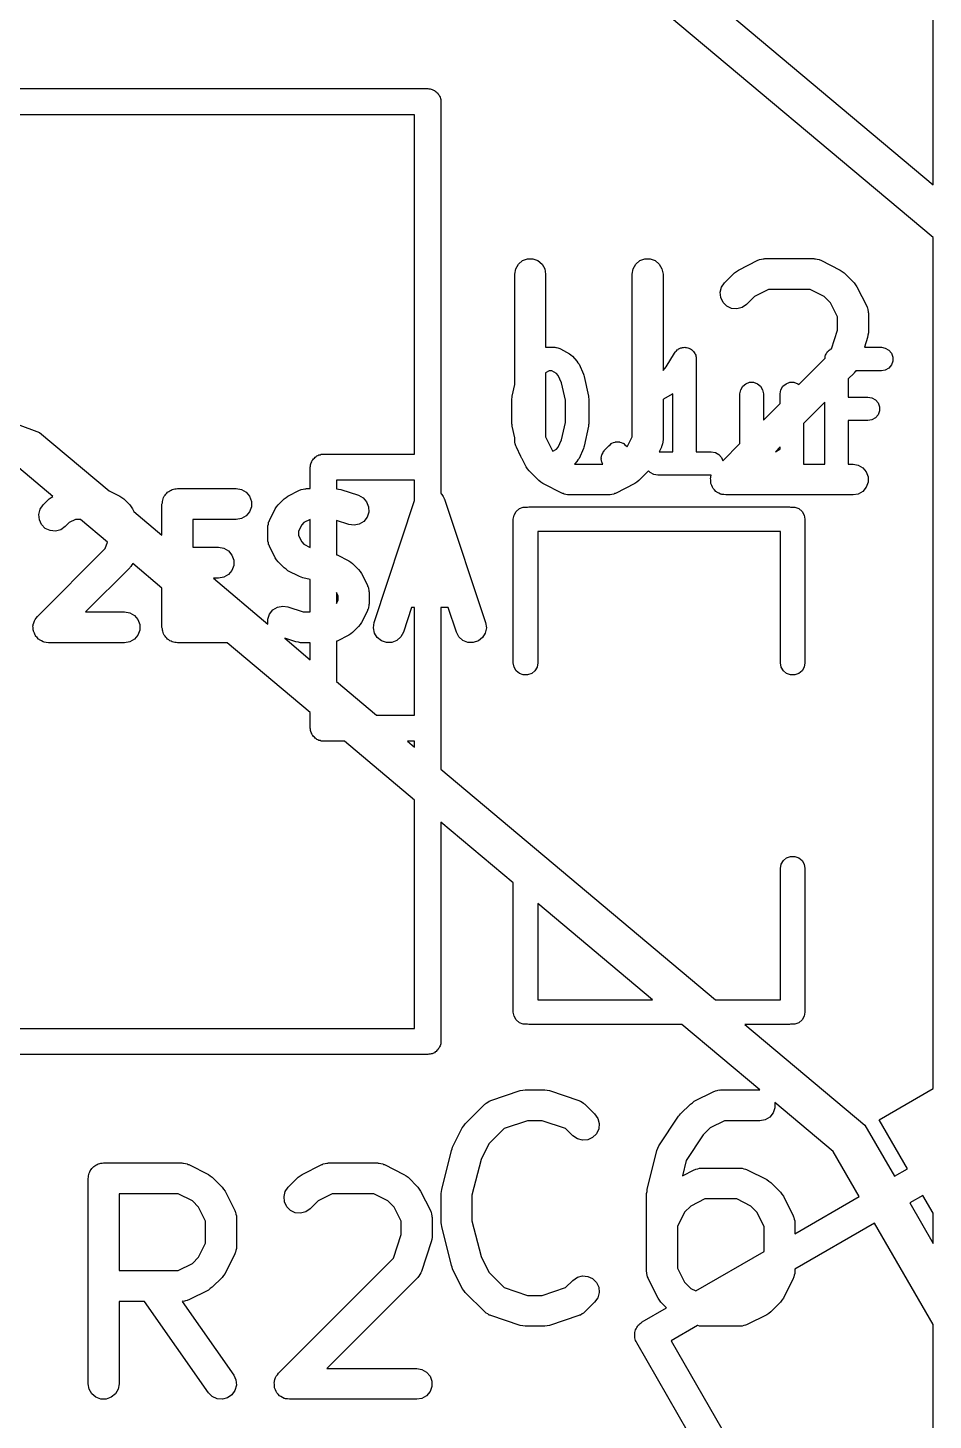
# Model space of a CAD drawing. Extents: x 173.7 to 229.3, y -126 to -74.1.
# Drawn here: x 207.49 to 211.9, y -91.73 to -84.95 of the extents above; entities that cross this region are included whole.
import ezdxf

# ---------------------------------------------------------------- set-up
doc = ezdxf.new("R2010")
doc.units = 0
doc.header["$MEASUREMENT"] = 0
doc.layers.add('BLACK', color=7, linetype='CONTINUOUS')

msp = doc.modelspace()

# ---------------------------------------------------------------- linework, layer by layer
at = {"layer": 'Black'}
for p, q in [((211.9, -85.7179), (211.9, -83.1)), ((209.438, -83.6523), (211.9, -85.7179)), ((211.9, -85.975), (209.338, -83.8255)), ((204.36, -85.2505), (209.44, -85.2505)), ((209.44, -85.2505), (209.445, -85.2515)), ((209.445, -85.2515), (209.451, -85.2515)), ((209.451, -85.2515), (209.456, -85.2534)), ((209.456, -85.2534), (209.462, -85.2543)), ((209.462, -85.2543), (209.467, -85.2571)), ((209.467, -85.2571), (209.472, -85.259)), ((209.472, -85.259), (209.476, -85.2626)), ((209.476, -85.2626), (209.481, -85.2654)), ((209.481, -85.2654), (209.484, -85.2696)), ((209.484, -85.2696), (209.489, -85.2732)), ((209.489, -85.2732), (209.491, -85.278)), ((209.491, -85.278), (209.495, -85.2822)), ((209.495, -85.2822), (209.497, -85.2875)), ((209.497, -85.2875), (209.5, -85.2923)), ((209.5, -85.2923), (209.501, -85.2978)), ((209.501, -85.2978), (209.503, -85.303)), ((209.503, -85.303), (209.503, -85.3085)), ((209.503, -85.3085), (209.504, -85.314)), ((209.504, -85.314), (209.504, -87.2196)), ((209.376, -85.3775), (204.423, -85.3775)), ((209.376, -87.0285), (209.376, -85.3775)), ((211.9, -90.1155), (211.9, -85.975)), ((209.881, -86.1042), (209.901, -86.0874)), ((209.901, -86.0874), (209.925, -86.0785)), ((209.925, -86.0785), (209.951, -86.0785)), ((209.951, -86.0785), (209.976, -86.0874)), ((209.976, -86.0874), (209.996, -86.1042)), ((210.452, -86.1042), (210.472, -86.0874)), ((210.472, -86.0874), (210.496, -86.0785)), ((210.496, -86.0785), (210.523, -86.0785)), ((210.523, -86.0785), (210.547, -86.0874)), ((210.547, -86.0874), (210.567, -86.1042)), ((210.952, -86.1329), (211.047, -86.0853)), ((211.047, -86.0853), (211.052, -86.0841)), ((211.052, -86.0841), (211.055, -86.0819)), ((211.055, -86.0819), (211.064, -86.0804)), ((211.064, -86.0804), (211.072, -86.0779)), ((211.072, -86.0779), (211.077, -86.0781)), ((211.077, -86.0781), (211.081, -86.0774)), ((211.081, -86.0774), (211.319, -86.0774)), ((211.319, -86.0774), (211.323, -86.0781)), ((211.323, -86.0781), (211.328, -86.0779)), ((211.328, -86.0779), (211.336, -86.0804)), ((211.336, -86.0804), (211.345, -86.0819)), ((211.345, -86.0819), (211.348, -86.0841)), ((211.348, -86.0841), (211.353, -86.0853)), ((211.353, -86.0853), (211.448, -86.1329)), ((209.863, -86.1524), (209.868, -86.1267)), ((209.863, -86.6902), (209.863, -86.1524)), ((209.868, -86.1267), (209.881, -86.1042)), ((209.996, -86.1042), (210.009, -86.1267)), ((210.009, -86.1267), (210.013, -86.1524)), ((210.013, -86.1524), (210.013, -86.5094)), ((210.435, -86.1524), (210.439, -86.1267)), ((210.435, -86.9442), (210.435, -86.1524)), ((210.439, -86.1267), (210.452, -86.1042)), ((210.567, -86.1042), (210.58, -86.1267)), ((210.58, -86.1267), (210.585, -86.1524)), ((210.585, -86.1524), (210.585, -86.6219)), ((210.885, -86.1946), (210.933, -86.147)), ((210.933, -86.147), (210.943, -86.1401)), ((210.943, -86.1401), (210.952, -86.1329)), ((211.448, -86.1329), (211.457, -86.1401)), ((211.457, -86.1401), (211.467, -86.147)), ((211.467, -86.147), (211.515, -86.1946)), ((210.863, -86.2411), (210.87, -86.2159)), ((210.87, -86.2159), (210.885, -86.1946)), ((211.099, -86.2274), (211.03, -86.2616)), ((211.301, -86.2274), (211.099, -86.2274)), ((211.37, -86.2616), (211.301, -86.2274)), ((211.515, -86.1946), (211.522, -86.2044)), ((211.522, -86.2044), (211.529, -86.2141)), ((211.529, -86.2141), (211.577, -86.3093)), ((210.866, -86.267), (210.863, -86.2411)), ((210.877, -86.2906), (210.866, -86.267)), ((210.895, -86.3091), (210.877, -86.2906)), ((210.991, -86.3007), (210.97, -86.3156)), ((211.03, -86.2616), (210.991, -86.3007)), ((211.4, -86.292), (211.37, -86.2616)), ((211.435, -86.3606), (211.4, -86.292)), ((210.919, -86.3201), (210.895, -86.3091)), ((210.945, -86.3223), (210.919, -86.3201)), ((210.97, -86.3156), (210.945, -86.3223)), ((211.435, -86.4259), (211.435, -86.3606)), ((211.577, -86.3093), (211.578, -86.3135)), ((211.578, -86.3135), (211.58, -86.3172)), ((211.58, -86.3172), (211.582, -86.3259)), ((211.582, -86.3259), (211.584, -86.3343)), ((211.584, -86.3343), (211.584, -86.3386)), ((211.584, -86.3386), (211.585, -86.3429)), ((211.585, -86.3429), (211.585, -86.4381)), ((211.405, -86.5156), (211.435, -86.4259)), ((211.581, -86.4618), (211.565, -86.5091)), ((211.582, -86.4499), (211.581, -86.4618)), ((211.585, -86.4381), (211.582, -86.4499)), ((210.013, -86.5094), (210.015, -86.5091)), ((210.015, -86.5091), (210.058, -86.5091)), ((210.058, -86.5091), (210.063, -86.5098)), ((210.063, -86.5098), (210.067, -86.5098)), ((210.067, -86.5098), (210.073, -86.5116)), ((210.073, -86.5116), (210.078, -86.5125)), ((210.078, -86.5125), (210.082, -86.5148)), ((210.082, -86.5148), (210.086, -86.5163)), ((210.086, -86.5163), (210.13, -86.5404)), ((210.13, -86.5404), (210.137, -86.5464)), ((210.137, -86.5464), (210.144, -86.5522)), ((210.144, -86.5522), (210.166, -86.5764)), ((210.6, -86.6047), (210.641, -86.5368)), ((210.641, -86.5368), (210.644, -86.5334)), ((210.644, -86.5334), (210.646, -86.5295)), ((210.646, -86.5295), (210.65, -86.526)), ((210.65, -86.526), (210.654, -86.5218)), ((210.654, -86.5218), (210.658, -86.5196)), ((210.658, -86.5196), (210.661, -86.5167)), ((210.661, -86.5167), (210.666, -86.5148)), ((210.666, -86.5148), (210.671, -86.5122)), ((210.671, -86.5122), (210.676, -86.5115)), ((210.676, -86.5115), (210.68, -86.5099)), ((210.68, -86.5099), (210.685, -86.5099)), ((210.685, -86.5099), (210.691, -86.5091)), ((210.691, -86.5091), (210.695, -86.5099)), ((210.695, -86.5099), (210.7, -86.5099)), ((210.7, -86.5099), (210.705, -86.5118)), ((210.705, -86.5118), (210.71, -86.5128)), ((210.71, -86.5128), (210.714, -86.5152)), ((210.714, -86.5152), (210.718, -86.5167)), ((210.718, -86.5167), (210.723, -86.5202)), ((210.723, -86.5202), (210.727, -86.5231)), ((210.727, -86.5231), (210.73, -86.5266)), ((210.73, -86.5266), (210.734, -86.5295)), ((210.734, -86.5295), (210.736, -86.5342)), ((210.736, -86.5342), (210.74, -86.5385)), ((210.74, -86.5385), (210.741, -86.5427)), ((210.741, -86.5427), (210.744, -86.5467)), ((210.744, -86.5467), (210.744, -86.5521)), ((210.744, -86.5521), (210.746, -86.5572)), ((210.746, -86.5572), (210.746, -86.5618)), ((210.746, -86.5618), (210.747, -86.5662)), ((210.747, -86.5662), (210.747, -87.0171)), ((211.246, -86.6905), (211.373, -86.5634)), ((211.373, -86.5634), (211.374, -86.5613)), ((211.374, -86.5563), (211.375, -86.5516)), ((211.374, -86.5613), (211.374, -86.5563)), ((211.375, -86.5516), (211.376, -86.5467)), ((211.376, -86.5467), (211.379, -86.5423)), ((211.379, -86.5423), (211.381, -86.5376)), ((211.381, -86.5376), (211.384, -86.5338)), ((211.384, -86.5338), (211.386, -86.5295)), ((211.386, -86.5295), (211.39, -86.5263)), ((211.39, -86.5263), (211.393, -86.5224)), ((211.393, -86.5224), (211.398, -86.5199)), ((211.398, -86.5199), (211.401, -86.5167)), ((211.401, -86.5167), (211.405, -86.5156)), ((211.565, -86.5091), (211.648, -86.5091)), ((211.648, -86.5091), (211.667, -86.5125)), ((211.667, -86.5125), (211.684, -86.5224)), ((211.684, -86.5224), (211.697, -86.5376)), ((211.697, -86.5376), (211.704, -86.5563)), ((211.704, -86.5563), (211.704, -86.5761)), ((206.695, -86.6116), (207.55, -86.9227)), ((210.03, -86.6234), (210.013, -86.6326)), ((210.013, -86.6326), (210.013, -86.9442)), ((210.044, -86.6234), (210.03, -86.6234)), ((210.066, -86.6357), (210.044, -86.6234)), ((210.075, -86.6462), (210.066, -86.6357)), ((210.166, -86.5764), (210.171, -86.5838)), ((210.171, -86.5838), (210.176, -86.5911)), ((210.176, -86.5911), (210.198, -86.6395)), ((210.585, -86.6219), (210.6, -86.6047)), ((211.515, -86.634), (211.487, -86.6617)), ((211.517, -86.6304), (211.515, -86.634)), ((211.521, -86.6276), (211.517, -86.6304)), ((211.523, -86.6234), (211.521, -86.6276)), ((211.648, -86.6234), (211.523, -86.6234)), ((211.667, -86.6199), (211.648, -86.6234)), ((211.684, -86.61), (211.667, -86.6199)), ((211.697, -86.5948), (211.684, -86.61)), ((211.704, -86.5761), (211.697, -86.5948)), ((209.85, -86.7472), (209.863, -86.6902)), ((210.091, -86.6812), (210.075, -86.6462)), ((210.11, -86.7661), (210.091, -86.6812)), ((210.198, -86.6395), (210.199, -86.6451)), ((210.199, -86.6451), (210.201, -86.6504)), ((210.201, -86.6504), (210.223, -86.7472)), ((210.963, -86.716), (210.973, -86.6988)), ((210.973, -86.6988), (210.988, -86.686)), ((210.988, -86.686), (211.006, -86.6793)), ((211.006, -86.6793), (211.026, -86.6793)), ((211.026, -86.6793), (211.045, -86.686)), ((211.045, -86.686), (211.06, -86.6988)), ((211.06, -86.6988), (211.07, -86.716)), ((211.159, -86.716), (211.169, -86.6988)), ((211.169, -86.6988), (211.184, -86.686)), ((211.184, -86.686), (211.202, -86.6793)), ((211.202, -86.6793), (211.222, -86.6793)), ((211.222, -86.6793), (211.241, -86.686)), ((211.241, -86.686), (211.246, -86.6905)), ((211.487, -86.6617), (211.487, -86.751)), ((209.849, -86.7597), (209.85, -86.7535)), ((209.849, -86.8807), (209.849, -86.7597)), ((209.85, -86.7535), (209.85, -86.7472)), ((210.11, -86.8743), (210.11, -86.7661)), ((210.223, -86.7472), (210.223, -86.7535)), ((210.223, -86.7535), (210.224, -86.7597)), ((210.224, -86.7597), (210.224, -86.8807)), ((210.587, -86.7613), (210.585, -86.7621)), ((210.585, -86.7621), (210.585, -86.9619)), ((210.63, -86.7371), (210.587, -86.7613)), ((210.633, -86.7353), (210.63, -86.7371)), ((210.633, -87.0171), (210.633, -86.7353)), ((210.959, -86.7355), (210.963, -86.716)), ((210.959, -86.9776), (210.959, -86.7355)), ((211.07, -86.716), (211.074, -86.7355)), ((211.074, -86.7355), (211.074, -86.8633)), ((211.155, -86.7355), (211.159, -86.716)), ((211.155, -86.7816), (211.155, -86.7355)), ((211.487, -86.751), (211.582, -86.751)), ((211.582, -86.751), (211.602, -86.7544)), ((211.602, -86.7544), (211.619, -86.7643)), ((211.619, -86.7643), (211.632, -86.7795)), ((211.074, -86.8633), (211.155, -86.7816)), ((211.373, -86.776), (211.269, -86.8795)), ((211.373, -87.0742), (211.373, -86.776)), ((211.632, -86.8367), (211.619, -86.8519)), ((211.632, -86.7795), (211.639, -86.7982)), ((211.639, -86.818), (211.632, -86.8367)), ((211.639, -86.7982), (211.639, -86.818)), ((209.85, -86.8869), (209.849, -86.8807)), ((209.85, -86.8932), (209.85, -86.8869)), ((209.863, -86.9502), (209.85, -86.8932)), ((210.091, -86.9593), (210.11, -86.8743)), ((210.223, -86.8932), (210.201, -86.99)), ((210.224, -86.8807), (210.223, -86.8869)), ((210.223, -86.8869), (210.223, -86.8932)), ((211.269, -86.8795), (211.269, -87.0742)), ((211.582, -86.8653), (211.487, -86.8653)), ((211.487, -86.8653), (211.487, -87.0742)), ((211.602, -86.8618), (211.582, -86.8653)), ((211.619, -86.8519), (211.602, -86.8618)), ((207.55, -86.9227), (207.889, -87.2071)), ((209.863, -86.9619), (209.863, -86.9502)), ((209.864, -86.9662), (209.863, -86.9619)), ((209.864, -86.9705), (209.864, -86.9662)), ((209.866, -86.9789), (209.864, -86.9705)), ((210.013, -86.9442), (210.047, -87.0127)), ((210.075, -86.9942), (210.091, -86.9593)), ((210.327, -86.9827), (210.333, -86.9774)), ((210.333, -86.9774), (210.334, -86.977)), ((210.334, -86.977), (210.335, -86.9763)), ((210.335, -86.9763), (210.336, -86.976)), ((210.336, -86.9754), (210.344, -86.9729)), ((210.336, -86.976), (210.336, -86.9754)), ((210.344, -86.9729), (210.351, -86.9699)), ((210.351, -86.9699), (210.352, -86.9699)), ((210.352, -86.9699), (210.353, -86.9695)), ((210.353, -86.9695), (210.354, -86.9695)), ((210.354, -86.9695), (210.355, -86.9692)), ((210.355, -86.9692), (210.363, -86.9695)), ((210.363, -86.9695), (210.371, -86.9692)), ((210.371, -86.9692), (210.372, -86.9695)), ((210.372, -86.9695), (210.373, -86.9695)), ((210.373, -86.9695), (210.374, -86.9699)), ((210.374, -86.9699), (210.375, -86.9699)), ((210.375, -86.9699), (210.382, -86.9729)), ((210.382, -86.9729), (210.39, -86.9754)), ((210.39, -86.9754), (210.391, -86.976)), ((210.391, -86.976), (210.392, -86.9763)), ((210.392, -86.9763), (210.393, -86.977)), ((210.393, -86.977), (210.394, -86.9774)), ((210.394, -86.9774), (210.399, -86.9827)), ((210.41, -86.9927), (210.435, -86.9442)), ((210.584, -86.9705), (210.582, -86.9789)), ((210.585, -86.9619), (210.584, -86.9662)), ((210.584, -86.9662), (210.584, -86.9705)), ((210.876, -87.0612), (210.959, -86.9776)), ((208.888, -87.0476), (208.891, -87.0434)), ((208.891, -87.0434), (208.896, -87.0406)), ((208.896, -87.0406), (208.9, -87.037)), ((208.9, -87.037), (208.905, -87.0351)), ((208.905, -87.0351), (208.91, -87.0323)), ((208.91, -87.0323), (208.916, -87.0314)), ((208.916, -87.0314), (208.921, -87.0295)), ((208.921, -87.0295), (208.927, -87.0295)), ((208.927, -87.0295), (208.932, -87.0285)), ((208.932, -87.0285), (209.376, -87.0285)), ((209.868, -86.9876), (209.866, -86.9789)), ((209.87, -86.9913), (209.868, -86.9876)), ((209.871, -86.9954), (209.87, -86.9913)), ((209.893, -87.0398), (209.871, -86.9954)), ((209.897, -87.0493), (209.893, -87.0398)), ((210.047, -87.0127), (210.049, -87.0142)), ((210.049, -87.0142), (210.066, -87.0047)), ((210.066, -87.0047), (210.075, -86.9942)), ((210.198, -87.0009), (210.176, -87.0493)), ((210.199, -86.9953), (210.198, -87.0009)), ((210.201, -86.99), (210.199, -86.9953)), ((210.284, -87.048), (210.286, -87.0402)), ((210.286, -87.0402), (210.287, -87.0323)), ((210.287, -87.0323), (210.288, -87.0306)), ((210.288, -87.0286), (210.293, -87.0219)), ((210.288, -87.0306), (210.288, -87.0286)), ((210.293, -87.0219), (210.296, -87.0148)), ((210.296, -87.0148), (210.298, -87.0135)), ((210.298, -87.0135), (210.299, -87.0118)), ((210.299, -87.0118), (210.321, -86.9876)), ((210.321, -86.9876), (210.327, -86.9827)), ((210.399, -86.9827), (210.406, -86.9876)), ((210.406, -86.9876), (210.41, -86.9927)), ((210.577, -86.9954), (210.566, -87.0171)), ((210.566, -87.0171), (210.633, -87.0171)), ((210.578, -86.9913), (210.577, -86.9954)), ((210.58, -86.9876), (210.578, -86.9913)), ((210.582, -86.9789), (210.58, -86.9876)), ((210.747, -87.0171), (210.82, -87.0171)), ((210.82, -87.0171), (210.84, -87.0205)), ((210.84, -87.0205), (210.857, -87.0304)), ((210.857, -87.0304), (210.87, -87.0456)), ((210.87, -87.0456), (210.876, -87.0612)), ((211.155, -86.9938), (211.132, -87.0171)), ((211.132, -87.0171), (211.154, -87.0047)), ((211.132, -87.0171), (211.132, -87.0171)), ((211.154, -87.0047), (211.155, -87.0039)), ((211.155, -87.0039), (211.155, -86.9938)), ((207.615, -87.2341), (207.45, -87.0959)), ((208.868, -87.092), (208.869, -87.0865)), ((208.868, -87.1964), (208.868, -87.092)), ((208.869, -87.081), (208.871, -87.0758)), ((208.869, -87.0865), (208.869, -87.081)), ((208.871, -87.0758), (208.872, -87.0703)), ((208.872, -87.0703), (208.875, -87.0655)), ((208.875, -87.0655), (208.877, -87.0602)), ((208.877, -87.0602), (208.881, -87.056)), ((208.881, -87.056), (208.883, -87.0512)), ((208.883, -87.0512), (208.888, -87.0476)), ((209.899, -87.0519), (209.897, -87.0493)), ((209.919, -87.0907), (209.899, -87.0519)), ((209.926, -87.1003), (209.919, -87.0907)), ((209.933, -87.1102), (209.926, -87.1003)), ((209.98, -87.1578), (209.933, -87.1102)), ((210.166, -87.0641), (210.154, -87.0774)), ((210.154, -87.0774), (210.292, -87.0774)), ((210.171, -87.0566), (210.166, -87.0641)), ((210.176, -87.0493), (210.171, -87.0566)), ((210.285, -87.05), (210.284, -87.048)), ((210.284, -87.052), (210.285, -87.05)), ((210.286, -87.0598), (210.284, -87.052)), ((210.287, -87.0677), (210.286, -87.0598)), ((210.288, -87.0695), (210.287, -87.0677)), ((210.288, -87.0714), (210.288, -87.0695)), ((210.292, -87.0774), (210.288, -87.0714)), ((210.515, -87.1102), (210.467, -87.1578)), ((210.522, -87.118), (210.515, -87.1096)), ((210.515, -87.1096), (210.515, -87.1102)), ((211.269, -87.0742), (211.269, -87.0774)), ((211.269, -87.0774), (211.373, -87.0774)), ((211.373, -87.0774), (211.373, -87.0742)), ((211.487, -87.0742), (211.487, -87.0774)), ((211.487, -87.0774), (211.51, -87.0774)), ((211.51, -87.0774), (211.535, -87.0819)), ((211.535, -87.0819), (211.558, -87.0949)), ((211.558, -87.0949), (211.574, -87.1149)), ((208.995, -87.1555), (208.995, -87.1969)), ((209.376, -87.1555), (208.995, -87.1555)), ((209.376, -87.2548), (209.376, -87.1555)), ((209.99, -87.1647), (209.98, -87.1578)), ((210, -87.1718), (209.99, -87.1647)), ((210.095, -87.2195), (210, -87.1718)), ((210.448, -87.1718), (210.353, -87.2195)), ((210.457, -87.1647), (210.448, -87.1718)), ((210.467, -87.1578), (210.457, -87.1647)), ((210.54, -87.1279), (210.522, -87.118)), ((210.559, -87.1314), (210.54, -87.1279)), ((210.82, -87.1314), (210.559, -87.1314)), ((210.816, -87.1458), (210.817, -87.1427)), ((210.817, -87.1556), (210.816, -87.1458)), ((210.817, -87.1394), (210.82, -87.1314)), ((210.817, -87.1427), (210.817, -87.1394)), ((210.817, -87.1654), (210.817, -87.1556)), ((210.818, -87.1685), (210.817, -87.1654)), ((210.818, -87.1718), (210.818, -87.1685)), ((210.822, -87.1807), (210.818, -87.1718)), ((210.826, -87.1899), (210.822, -87.1807)), ((211.574, -87.1149), (211.583, -87.1394)), ((211.583, -87.1654), (211.574, -87.1899)), ((211.583, -87.1394), (211.583, -87.1654)), ((207.568, -87.2755), (207.597, -87.247)), ((207.597, -87.247), (207.607, -87.2401)), ((207.607, -87.2401), (207.615, -87.2341)), ((207.889, -87.2071), (207.941, -87.2329)), ((207.941, -87.2329), (207.95, -87.2401)), ((207.95, -87.2401), (207.96, -87.247)), ((207.96, -87.247), (207.989, -87.2755)), ((208.15, -87.2522), (208.151, -87.2458)), ((208.151, -87.2458), (208.154, -87.2401)), ((208.154, -87.2401), (208.156, -87.2339)), ((208.156, -87.2339), (208.161, -87.2289)), ((208.161, -87.2289), (208.164, -87.2232)), ((208.164, -87.2232), (208.169, -87.219)), ((208.169, -87.219), (208.173, -87.214)), ((208.173, -87.214), (208.179, -87.2107)), ((208.179, -87.2107), (208.184, -87.2065)), ((208.184, -87.2065), (208.19, -87.2042)), ((208.19, -87.2042), (208.196, -87.201)), ((208.196, -87.201), (208.202, -87.1998)), ((208.202, -87.1998), (208.208, -87.1976)), ((208.208, -87.1976), (208.215, -87.1976)), ((208.215, -87.1976), (208.221, -87.1964)), ((208.221, -87.1964), (208.507, -87.1964)), ((208.507, -87.1964), (208.533, -87.201)), ((208.533, -87.201), (208.555, -87.214)), ((208.555, -87.214), (208.572, -87.2339)), ((208.572, -87.2339), (208.581, -87.2584)), ((208.711, -87.2755), (208.74, -87.247)), ((208.74, -87.247), (208.75, -87.2401)), ((208.75, -87.2401), (208.759, -87.2329)), ((208.759, -87.2329), (208.816, -87.2043)), ((208.816, -87.2043), (208.821, -87.2031)), ((208.821, -87.2031), (208.824, -87.201)), ((208.824, -87.201), (208.833, -87.1994)), ((208.833, -87.1994), (208.841, -87.1969)), ((208.841, -87.1969), (208.846, -87.1972)), ((208.846, -87.1972), (208.85, -87.1964)), ((208.85, -87.1964), (208.868, -87.1964)), ((208.995, -87.1969), (209.005, -87.1985)), ((209.005, -87.1985), (209.017, -87.2003)), ((209.017, -87.2003), (209.102, -87.2288)), ((209.102, -87.2288), (209.125, -87.2413)), ((209.125, -87.2413), (209.142, -87.2607)), ((209.504, -87.2196), (209.506, -87.2217)), ((209.506, -87.2217), (209.507, -87.2234)), ((209.507, -87.2234), (209.509, -87.2248)), ((209.509, -87.2248), (209.514, -87.2345)), ((209.514, -87.2345), (209.52, -87.2439)), ((209.52, -87.2439), (209.52, -87.2459)), ((209.52, -87.2459), (209.521, -87.2477)), ((209.521, -87.2477), (209.721, -87.8477)), ((210.099, -87.2207), (210.095, -87.2195)), ((210.103, -87.2229), (210.099, -87.2207)), ((210.112, -87.2244), (210.103, -87.2229)), ((210.12, -87.2269), (210.112, -87.2244)), ((210.124, -87.2266), (210.12, -87.2269)), ((210.129, -87.2274), (210.124, -87.2266)), ((210.319, -87.2274), (210.129, -87.2274)), ((210.323, -87.2266), (210.319, -87.2274)), ((210.328, -87.2269), (210.323, -87.2266)), ((210.336, -87.2244), (210.328, -87.2269)), ((210.345, -87.2229), (210.336, -87.2244)), ((210.348, -87.2207), (210.345, -87.2229)), ((210.353, -87.2195), (210.348, -87.2207)), ((210.828, -87.1924), (210.826, -87.1899)), ((210.829, -87.1954), (210.828, -87.1924)), ((210.836, -87.2023), (210.829, -87.1954)), ((210.842, -87.2098), (210.836, -87.2023)), ((210.845, -87.2115), (210.842, -87.2098)), ((210.847, -87.2138), (210.845, -87.2115)), ((210.856, -87.218), (210.847, -87.2138)), ((210.865, -87.2229), (210.856, -87.218)), ((210.868, -87.2234), (210.865, -87.2229)), ((210.871, -87.2248), (210.868, -87.2234)), ((210.881, -87.2257), (210.871, -87.2248)), ((210.89, -87.2274), (210.881, -87.2257)), ((211.51, -87.2274), (210.89, -87.2274)), ((211.535, -87.2229), (211.51, -87.2274)), ((211.558, -87.2098), (211.535, -87.2229)), ((211.574, -87.1899), (211.558, -87.2098)), ((207.547, -87.322), (207.553, -87.2969)), ((207.553, -87.2969), (207.568, -87.2755)), ((207.989, -87.2755), (207.996, -87.2854)), ((207.996, -87.2854), (208.003, -87.295)), ((208.003, -87.295), (208.009, -87.3079)), ((208.009, -87.3079), (208.146, -87.423)), ((208.146, -87.2714), (208.148, -87.265)), ((208.146, -87.423), (208.146, -87.2714)), ((208.148, -87.2584), (208.15, -87.2522)), ((208.148, -87.265), (208.148, -87.2584)), ((208.572, -87.3089), (208.555, -87.3289)), ((208.581, -87.2845), (208.572, -87.3089)), ((208.581, -87.2584), (208.581, -87.2845)), ((208.669, -87.3522), (208.697, -87.295)), ((208.697, -87.295), (208.704, -87.2854)), ((208.704, -87.2854), (208.711, -87.2755)), ((209.142, -87.2607), (209.152, -87.285)), ((209.153, -87.311), (209.145, -87.3357)), ((209.152, -87.285), (209.153, -87.311)), ((209.179, -87.8477), (209.376, -87.2548)), ((209.86, -87.3251), (209.87, -87.3072)), ((209.87, -87.3072), (209.886, -87.2938)), ((209.886, -87.2938), (209.905, -87.2867)), ((209.905, -87.2867), (209.926, -87.2867)), ((209.926, -87.2867), (209.931, -87.2858)), ((209.931, -87.2858), (211.201, -87.2858)), ((211.201, -87.2858), (211.206, -87.2867)), ((211.206, -87.2867), (211.227, -87.2867)), ((211.227, -87.2867), (211.246, -87.2938)), ((211.246, -87.2938), (211.262, -87.3072)), ((211.262, -87.3072), (211.272, -87.3251)), ((207.549, -87.348), (207.547, -87.322)), ((207.56, -87.3716), (207.549, -87.348)), ((207.578, -87.39), (207.56, -87.3716)), ((207.674, -87.3816), (207.653, -87.3965)), ((207.694, -87.3616), (207.674, -87.3816)), ((207.725, -87.3464), (207.694, -87.3616)), ((207.749, -87.3464), (207.725, -87.3464)), ((207.881, -87.457), (207.749, -87.3464)), ((208.507, -87.3464), (208.296, -87.3464)), ((208.296, -87.3464), (208.296, -87.4821)), ((208.533, -87.3419), (208.507, -87.3464)), ((208.555, -87.3289), (208.533, -87.3419)), ((208.661, -87.3771), (208.664, -87.3687)), ((208.661, -87.3815), (208.661, -87.3771)), ((208.661, -87.3857), (208.661, -87.3815)), ((208.664, -87.3687), (208.665, -87.3601)), ((208.665, -87.3601), (208.667, -87.3563)), ((208.667, -87.3563), (208.669, -87.3522)), ((208.826, -87.373), (208.811, -87.4034)), ((208.837, -87.3616), (208.826, -87.373)), ((208.868, -87.3464), (208.837, -87.3616)), ((208.868, -87.4825), (208.868, -87.3464)), ((208.868, -87.3464), (208.868, -87.3464)), ((209.055, -87.3712), (208.995, -87.3514)), ((208.995, -87.3514), (208.995, -87.5179)), ((209.081, -87.375), (209.055, -87.3712)), ((209.106, -87.3697), (209.081, -87.375)), ((209.128, -87.3561), (209.106, -87.3697)), ((209.145, -87.3357), (209.128, -87.3561)), ((209.856, -87.3455), (209.86, -87.3251)), ((209.856, -88.044), (209.856, -87.3455)), ((211.272, -87.3251), (211.276, -87.3455)), ((211.276, -87.3455), (211.276, -88.044)), ((207.602, -87.401), (207.578, -87.39)), ((207.628, -87.4033), (207.602, -87.401)), ((207.653, -87.3965), (207.628, -87.4033)), ((208.661, -87.4429), (208.661, -87.3857)), ((208.661, -87.4471), (208.661, -87.4429)), ((208.661, -87.4514), (208.661, -87.4471)), ((208.664, -87.4599), (208.661, -87.4514)), ((208.811, -87.4034), (208.811, -87.4252)), ((208.811, -87.4252), (208.826, -87.4556)), ((211.157, -87.4052), (209.975, -87.4052)), ((209.975, -87.4052), (209.975, -88.044)), ((211.157, -88.044), (211.157, -87.4052)), ((207.54, -87.8184), (207.87, -87.4881)), ((207.87, -87.4881), (207.881, -87.457)), ((208.296, -87.4821), (208.421, -87.4821)), ((208.421, -87.4821), (208.447, -87.4867)), ((208.447, -87.4867), (208.47, -87.4997)), ((208.47, -87.4997), (208.486, -87.5196)), ((208.486, -87.5196), (208.495, -87.5441)), ((208.665, -87.4685), (208.664, -87.4599)), ((208.667, -87.4723), (208.665, -87.4685)), ((208.669, -87.4764), (208.667, -87.4723)), ((208.697, -87.5335), (208.669, -87.4764)), ((208.826, -87.4556), (208.837, -87.4669)), ((208.837, -87.4669), (208.868, -87.4825)), ((208.995, -87.5179), (208.998, -87.5186)), ((208.998, -87.5186), (209.055, -87.5472)), ((207.989, -87.5816), (207.774, -87.7964)), ((207.991, -87.5781), (207.989, -87.5816)), ((207.994, -87.5752), (207.991, -87.5781)), ((207.999, -87.5675), (207.994, -87.5752)), ((208.004, -87.5603), (207.999, -87.5675)), ((208.146, -87.6802), (208.004, -87.5603)), ((208.495, -87.5702), (208.486, -87.5946)), ((208.495, -87.5441), (208.495, -87.5702)), ((208.704, -87.5432), (208.697, -87.5335)), ((208.711, -87.553), (208.704, -87.5432)), ((208.74, -87.5816), (208.711, -87.553)), ((208.75, -87.5885), (208.74, -87.5816)), ((209.055, -87.5472), (209.065, -87.5544)), ((209.065, -87.5544), (209.074, -87.5613)), ((209.074, -87.5613), (209.103, -87.5898)), ((208.421, -87.6321), (208.396, -87.6321)), ((208.396, -87.6321), (208.662, -87.8558)), ((208.447, -87.6276), (208.421, -87.6321)), ((208.47, -87.6146), (208.447, -87.6276)), ((208.486, -87.5946), (208.47, -87.6146)), ((208.759, -87.5957), (208.75, -87.5885)), ((208.816, -87.6242), (208.759, -87.5957)), ((208.824, -87.6266), (208.816, -87.6242)), ((208.832, -87.6299), (208.824, -87.6266)), ((208.868, -87.6391), (208.832, -87.6299)), ((208.868, -87.7964), (208.868, -87.6391)), ((209.103, -87.5898), (209.11, -87.5997)), ((209.11, -87.5997), (209.117, -87.6093)), ((209.117, -87.6093), (209.146, -87.6665)), ((208.146, -87.8714), (208.146, -87.6802)), ((209.004, -87.7177), (208.995, -87.7016)), ((208.995, -87.7016), (208.995, -87.7556)), ((209.004, -87.7394), (209.004, -87.7177)), ((209.146, -87.6665), (209.147, -87.6706)), ((209.147, -87.6706), (209.149, -87.6743)), ((209.149, -87.6743), (209.151, -87.683)), ((209.151, -87.683), (209.153, -87.6914)), ((209.153, -87.6914), (209.153, -87.6957)), ((209.153, -87.6957), (209.154, -87.7)), ((209.154, -87.7), (209.154, -87.7571)), ((208.67, -87.8071), (208.686, -87.7867)), ((208.686, -87.7867), (208.708, -87.7731)), ((208.708, -87.7731), (208.734, -87.7679)), ((208.734, -87.7679), (208.759, -87.7717)), ((208.759, -87.7717), (208.834, -87.7964)), ((208.995, -87.7556), (209.004, -87.7394)), ((209.146, -87.7907), (209.117, -87.8478)), ((209.147, -87.7865), (209.146, -87.7907)), ((209.149, -87.7828), (209.147, -87.7865)), ((209.151, -87.7741), (209.149, -87.7828)), ((209.153, -87.7657), (209.151, -87.7741)), ((209.154, -87.7571), (209.153, -87.7614)), ((209.153, -87.7614), (209.153, -87.7657)), ((209.361, -87.775), (209.321, -87.8951)), ((209.376, -87.775), (209.361, -87.775)), ((209.376, -88.2985), (209.376, -87.775)), ((209.539, -87.775), (209.504, -87.775)), ((209.504, -87.775), (209.504, -88.5618)), ((209.579, -87.8951), (209.539, -87.775)), ((207.519, -87.8584), (207.522, -87.8492)), ((207.519, -87.8617), (207.519, -87.8584)), ((207.522, -87.8492), (207.525, -87.8397)), ((207.525, -87.8397), (207.527, -87.837)), ((207.527, -87.837), (207.528, -87.8339)), ((207.528, -87.8339), (207.534, -87.8264)), ((207.534, -87.8264), (207.54, -87.8184)), ((207.774, -87.7964), (207.964, -87.7964)), ((207.964, -87.7964), (207.99, -87.801)), ((207.99, -87.801), (208.012, -87.814)), ((208.012, -87.814), (208.029, -87.8339)), ((208.029, -87.8339), (208.038, -87.8584)), ((208.038, -87.8584), (208.038, -87.8845)), ((208.662, -87.8319), (208.67, -87.8071)), ((208.662, -87.8558), (208.662, -87.8319)), ((208.834, -87.7964), (208.868, -87.7964)), ((209.11, -87.8575), (209.103, -87.8673)), ((209.117, -87.8478), (209.11, -87.8575)), ((209.175, -87.8735), (209.179, -87.8477)), ((209.721, -87.8477), (209.725, -87.8735)), ((207.518, -87.8649), (207.519, -87.8617)), ((207.519, -87.8746), (207.518, -87.8649)), ((207.519, -87.8845), (207.519, -87.8746)), ((207.52, -87.8876), (207.519, -87.8845)), ((207.52, -87.8908), (207.52, -87.8876)), ((207.525, -87.8997), (207.52, -87.8908)), ((207.528, -87.9089), (207.525, -87.8997)), ((207.53, -87.9115), (207.528, -87.9089)), ((207.531, -87.9144), (207.53, -87.9115)), ((207.538, -87.9214), (207.531, -87.9144)), ((207.545, -87.9289), (207.538, -87.9214)), ((208.029, -87.9089), (208.012, -87.9289)), ((208.038, -87.8845), (208.029, -87.9089)), ((208.148, -87.8779), (208.146, -87.8714)), ((208.148, -87.8845), (208.148, -87.8779)), ((208.15, -87.8906), (208.148, -87.8845)), ((208.151, -87.8971), (208.15, -87.8906)), ((208.154, -87.9028), (208.151, -87.8971)), ((208.156, -87.9089), (208.154, -87.9028)), ((208.161, -87.914), (208.156, -87.9089)), ((208.164, -87.9196), (208.161, -87.914)), ((208.169, -87.9239), (208.164, -87.9196)), ((208.173, -87.9289), (208.169, -87.9239)), ((208.798, -87.9426), (208.744, -87.9248)), ((208.744, -87.9248), (208.868, -88.0289)), ((209.055, -87.9099), (208.998, -87.9385)), ((209.065, -87.9028), (209.055, -87.9099)), ((209.074, -87.8959), (209.065, -87.9028)), ((209.103, -87.8673), (209.074, -87.8959)), ((209.18, -87.899), (209.175, -87.8735)), ((209.194, -87.9212), (209.18, -87.899)), ((209.214, -87.9374), (209.194, -87.9212)), ((209.309, -87.918), (209.289, -87.9353)), ((209.321, -87.8951), (209.309, -87.918)), ((209.591, -87.9181), (209.579, -87.8951)), ((209.611, -87.9353), (209.591, -87.9181)), ((209.706, -87.9212), (209.686, -87.9374)), ((209.72, -87.899), (209.706, -87.9212)), ((209.725, -87.8735), (209.72, -87.899)), ((207.548, -87.9305), (207.545, -87.9289)), ((207.55, -87.9329), (207.548, -87.9305)), ((207.559, -87.937), (207.55, -87.9329)), ((207.567, -87.9419), (207.559, -87.937)), ((207.57, -87.9425), (207.567, -87.9419)), ((207.573, -87.9439), (207.57, -87.9425)), ((207.583, -87.9447), (207.573, -87.9439)), ((207.593, -87.9464), (207.583, -87.9447)), ((207.964, -87.9464), (207.593, -87.9464)), ((207.99, -87.9419), (207.964, -87.9464)), ((208.012, -87.9289), (207.99, -87.9419)), ((208.179, -87.9322), (208.173, -87.9289)), ((208.184, -87.9364), (208.179, -87.9322)), ((208.19, -87.9386), (208.184, -87.9364)), ((208.196, -87.9419), (208.19, -87.9386)), ((208.202, -87.943), (208.196, -87.9419)), ((208.208, -87.9453), (208.202, -87.943)), ((208.215, -87.9453), (208.208, -87.9453)), ((208.221, -87.9464), (208.215, -87.9453)), ((208.464, -87.9464), (208.221, -87.9464)), ((208.868, -88.2861), (208.464, -87.9464)), ((208.81, -87.9443), (208.798, -87.9426)), ((208.821, -87.9464), (208.81, -87.9443)), ((208.868, -87.9464), (208.821, -87.9464)), ((208.868, -88.0289), (208.868, -87.9464)), ((208.998, -87.9385), (208.995, -87.9392)), ((208.995, -87.9392), (208.995, -88.1355)), ((209.239, -87.9456), (209.214, -87.9374)), ((209.265, -87.9449), (209.239, -87.9456)), ((209.289, -87.9353), (209.265, -87.9449)), ((209.635, -87.9449), (209.611, -87.9353)), ((209.661, -87.9456), (209.635, -87.9449)), ((209.686, -87.9374), (209.661, -87.9456)), ((209.86, -88.0644), (209.856, -88.044)), ((209.975, -88.044), (209.972, -88.0644)), ((211.16, -88.0644), (211.157, -88.044)), ((211.276, -88.044), (211.272, -88.0644)), ((209.87, -88.0824), (209.86, -88.0644)), ((209.886, -88.0957), (209.87, -88.0824)), ((209.905, -88.1028), (209.886, -88.0957)), ((209.926, -88.1028), (209.905, -88.1028)), ((209.946, -88.0957), (209.926, -88.1028)), ((209.961, -88.0824), (209.946, -88.0957)), ((209.972, -88.0644), (209.961, -88.0824)), ((211.171, -88.0824), (211.16, -88.0644)), ((211.186, -88.0957), (211.171, -88.0824)), ((211.206, -88.1028), (211.186, -88.0957)), ((211.227, -88.1028), (211.206, -88.1028)), ((211.246, -88.0957), (211.227, -88.1028)), ((211.262, -88.0824), (211.246, -88.0957)), ((211.272, -88.0644), (211.262, -88.0824)), ((208.995, -88.1355), (209.19, -88.2985)), ((208.868, -88.362), (208.868, -88.2861)), ((209.19, -88.2985), (209.376, -88.2985)), ((208.869, -88.3675), (208.868, -88.362)), ((208.869, -88.373), (208.869, -88.3675)), ((208.871, -88.3782), (208.869, -88.373)), ((208.872, -88.3837), (208.871, -88.3782)), ((208.875, -88.3885), (208.872, -88.3837)), ((208.877, -88.3937), (208.875, -88.3885)), ((208.881, -88.398), (208.877, -88.3937)), ((208.883, -88.4028), (208.881, -88.398)), ((208.888, -88.4064), (208.883, -88.4028)), ((208.891, -88.4106), (208.888, -88.4064)), ((208.896, -88.4134), (208.891, -88.4106)), ((208.9, -88.417), (208.896, -88.4134)), ((208.905, -88.4189), (208.9, -88.417)), ((208.91, -88.4217), (208.905, -88.4189)), ((208.916, -88.4226), (208.91, -88.4217)), ((208.921, -88.4245), (208.916, -88.4226)), ((208.927, -88.4245), (208.921, -88.4245)), ((208.932, -88.4255), (208.927, -88.4245)), ((209.035, -88.4255), (208.932, -88.4255)), ((209.376, -88.7123), (209.035, -88.4255)), ((209.341, -88.4255), (209.376, -88.4552)), ((209.376, -88.4255), (209.341, -88.4255)), ((209.376, -88.4552), (209.376, -88.4255)), ((209.504, -88.5618), (210.84, -89.6836)), ((209.376, -89.8225), (209.376, -88.7123)), ((209.856, -89.1147), (209.504, -88.8189)), ((209.504, -88.8189), (209.504, -89.886)), ((211.16, -89.0244), (211.171, -89.0064)), ((211.171, -89.0064), (211.186, -88.9931)), ((211.186, -88.9931), (211.206, -88.986)), ((211.206, -88.986), (211.227, -88.986)), ((211.227, -88.986), (211.246, -88.9931)), ((211.246, -88.9931), (211.262, -89.0064)), ((211.262, -89.0064), (211.272, -89.0244)), ((211.157, -89.0448), (211.16, -89.0244)), ((211.157, -89.6836), (211.157, -89.0448)), ((211.272, -89.0244), (211.276, -89.0448)), ((211.276, -89.0448), (211.276, -89.7433)), ((209.856, -89.7433), (209.856, -89.1147)), ((210.534, -89.6836), (209.975, -89.2149)), ((209.975, -89.2149), (209.975, -89.6836)), ((209.975, -89.6836), (210.534, -89.6836)), ((210.84, -89.6836), (211.157, -89.6836)), ((209.86, -89.7637), (209.856, -89.7433)), ((211.276, -89.7433), (211.272, -89.7637)), ((204.423, -89.8225), (209.376, -89.8225)), ((209.87, -89.7816), (209.86, -89.7637)), ((209.886, -89.795), (209.87, -89.7816)), ((209.905, -89.8021), (209.886, -89.795)), ((209.926, -89.8021), (209.905, -89.8021)), ((209.931, -89.803), (209.926, -89.8021)), ((210.676, -89.803), (209.931, -89.803)), ((211.056, -90.1218), (210.676, -89.803)), ((211.201, -89.803), (210.983, -89.803)), ((210.983, -89.803), (211.568, -90.2937)), ((211.206, -89.8021), (211.201, -89.803)), ((211.227, -89.8021), (211.206, -89.8021)), ((211.246, -89.795), (211.227, -89.8021)), ((211.262, -89.7816), (211.246, -89.795)), ((211.272, -89.7637), (211.262, -89.7816)), ((209.504, -89.886), (209.503, -89.8915)), ((209.44, -89.9495), (204.36, -89.9495)), ((209.445, -89.9485), (209.44, -89.9495)), ((209.451, -89.9485), (209.445, -89.9485)), ((209.456, -89.9466), (209.451, -89.9485)), ((209.462, -89.9457), (209.456, -89.9466)), ((209.467, -89.9429), (209.462, -89.9457)), ((209.472, -89.941), (209.467, -89.9429)), ((209.476, -89.9374), (209.472, -89.941)), ((209.481, -89.9346), (209.476, -89.9374)), ((209.484, -89.9304), (209.481, -89.9346)), ((209.489, -89.9268), (209.484, -89.9304)), ((209.491, -89.922), (209.489, -89.9268)), ((209.495, -89.9177), (209.491, -89.922)), ((209.497, -89.9125), (209.495, -89.9177)), ((209.5, -89.9077), (209.497, -89.9125)), ((209.501, -89.9022), (209.5, -89.9077)), ((209.503, -89.897), (209.501, -89.9022)), ((209.503, -89.8915), (209.503, -89.897)), ((209.747, -90.1732), (209.89, -90.1256)), ((209.89, -90.1256), (209.902, -90.1239)), ((209.902, -90.1239), (209.914, -90.1218)), ((209.914, -90.1218), (210.009, -90.1218)), ((210.009, -90.1218), (210.021, -90.1239)), ((210.021, -90.1239), (210.033, -90.1256)), ((210.033, -90.1256), (210.175, -90.1732)), ((210.737, -90.1773), (210.832, -90.1297)), ((210.832, -90.1297), (210.837, -90.1285)), ((210.837, -90.1285), (210.84, -90.1263)), ((210.84, -90.1263), (210.849, -90.1248)), ((210.849, -90.1248), (210.857, -90.1223)), ((210.857, -90.1223), (210.862, -90.1225)), ((210.862, -90.1225), (210.866, -90.1218)), ((210.866, -90.1218), (211.056, -90.1218)), ((211.637, -90.2672), (211.9, -90.1155)), ((209.622, -90.2866), (209.718, -90.1914)), ((209.718, -90.1914), (209.721, -90.1889)), ((209.721, -90.1889), (209.724, -90.1857)), ((209.724, -90.1857), (209.732, -90.1815)), ((209.732, -90.1815), (209.739, -90.1764)), ((209.739, -90.1764), (209.743, -90.1753)), ((209.743, -90.1753), (209.747, -90.1732)), ((210.175, -90.1732), (210.179, -90.1753)), ((210.179, -90.1753), (210.183, -90.1764)), ((210.183, -90.1764), (210.191, -90.1815)), ((210.191, -90.1815), (210.198, -90.1857)), ((210.198, -90.1857), (210.201, -90.1889)), ((210.201, -90.1889), (210.205, -90.1914)), ((210.205, -90.1914), (210.252, -90.239)), ((210.67, -90.239), (210.718, -90.1914)), ((210.718, -90.1914), (210.728, -90.1845)), ((210.728, -90.1845), (210.737, -90.1773)), ((211.13, -90.2098), (211.121, -90.2343)), ((211.414, -90.4223), (211.13, -90.184)), ((211.13, -90.184), (211.13, -90.2098)), ((209.608, -90.3061), (209.616, -90.2964)), ((209.616, -90.2964), (209.622, -90.2866)), ((209.926, -90.2718), (209.811, -90.31)), ((209.997, -90.2718), (209.926, -90.2718)), ((210.111, -90.31), (209.997, -90.2718)), ((210.252, -90.239), (210.267, -90.2603)), ((210.267, -90.2603), (210.274, -90.2855)), ((210.274, -90.2855), (210.272, -90.3114)), ((210.565, -90.3933), (210.661, -90.2504)), ((210.661, -90.2504), (210.666, -90.2451)), ((210.666, -90.2451), (210.67, -90.239)), ((210.884, -90.2718), (210.815, -90.306)), ((211.056, -90.2718), (210.884, -90.2718)), ((211.082, -90.2673), (211.056, -90.2718)), ((211.105, -90.2542), (211.082, -90.2673)), ((211.121, -90.2343), (211.105, -90.2542)), ((211.568, -90.2937), (211.711, -90.5421)), ((211.775, -90.5054), (211.637, -90.2672)), ((209.561, -90.4013), (209.608, -90.3061)), ((209.811, -90.31), (209.737, -90.3841)), ((210.146, -90.3451), (210.111, -90.31)), ((210.168, -90.36), (210.146, -90.3451)), ((210.193, -90.3667), (210.168, -90.36)), ((210.219, -90.3645), (210.193, -90.3667)), ((210.242, -90.3535), (210.219, -90.3645)), ((210.261, -90.335), (210.242, -90.3535)), ((210.272, -90.3114), (210.261, -90.335)), ((210.781, -90.3398), (210.698, -90.4657)), ((210.815, -90.306), (210.781, -90.3398)), ((209.508, -90.6072), (209.555, -90.4167)), ((209.555, -90.4167), (209.558, -90.4092)), ((209.558, -90.4092), (209.561, -90.4013)), ((209.737, -90.3841), (209.699, -90.4611)), ((210.508, -90.6072), (210.555, -90.4167)), ((210.555, -90.4167), (210.56, -90.4051)), ((210.56, -90.4051), (210.565, -90.3933)), ((211.54, -90.6406), (211.414, -90.4223)), ((207.804, -90.5042), (207.809, -90.5)), ((207.809, -90.5), (207.814, -90.4949)), ((207.814, -90.4949), (207.819, -90.4916)), ((207.819, -90.4916), (207.824, -90.4874)), ((207.824, -90.4874), (207.831, -90.4852)), ((207.831, -90.4852), (207.836, -90.4819)), ((207.836, -90.4819), (207.843, -90.4808)), ((207.843, -90.4808), (207.849, -90.4785)), ((207.849, -90.4785), (207.855, -90.4785)), ((207.855, -90.4785), (207.862, -90.4774)), ((207.862, -90.4774), (208.243, -90.4774)), ((208.243, -90.4774), (208.247, -90.4781)), ((208.247, -90.4781), (208.251, -90.4779)), ((208.251, -90.4779), (208.26, -90.4804)), ((208.26, -90.4804), (208.269, -90.4819)), ((208.269, -90.4819), (208.272, -90.4841)), ((208.272, -90.4841), (208.276, -90.4853)), ((208.276, -90.4853), (208.372, -90.5329)), ((208.828, -90.5329), (208.924, -90.4853)), ((208.924, -90.4853), (208.928, -90.4841)), ((208.928, -90.4841), (208.931, -90.4819)), ((208.931, -90.4819), (208.94, -90.4804)), ((208.94, -90.4804), (208.949, -90.4779)), ((208.949, -90.4779), (208.953, -90.4781)), ((208.953, -90.4781), (208.957, -90.4774)), ((208.957, -90.4774), (209.195, -90.4774)), ((209.195, -90.4774), (209.199, -90.4781)), ((209.199, -90.4781), (209.204, -90.4779)), ((209.204, -90.4779), (209.212, -90.4804)), ((209.212, -90.4804), (209.221, -90.4819)), ((209.221, -90.4819), (209.225, -90.4841)), ((209.225, -90.4841), (209.229, -90.4853)), ((209.229, -90.4853), (209.324, -90.5329)), ((209.699, -90.4611), (209.655, -90.6346)), ((210.698, -90.4657), (210.679, -90.5398)), ((207.787, -90.5524), (207.788, -90.5459)), ((207.787, -91.5524), (207.787, -90.5524)), ((207.788, -90.5394), (207.79, -90.5332)), ((207.788, -90.5459), (207.788, -90.5394)), ((207.79, -90.5332), (207.791, -90.5267)), ((207.791, -90.5267), (207.795, -90.521)), ((207.795, -90.521), (207.797, -90.5149)), ((207.797, -90.5149), (207.801, -90.5099)), ((207.801, -90.5099), (207.804, -90.5042)), ((208.372, -90.5329), (208.381, -90.5401)), ((208.381, -90.5401), (208.391, -90.547)), ((208.391, -90.547), (208.439, -90.5946)), ((208.761, -90.5946), (208.809, -90.547)), ((208.809, -90.547), (208.819, -90.5401)), ((208.819, -90.5401), (208.828, -90.5329)), ((209.324, -90.5329), (209.334, -90.5401)), ((209.334, -90.5401), (209.344, -90.547)), ((209.344, -90.547), (209.391, -90.5946)), ((210.679, -90.5398), (210.737, -90.5107)), ((210.737, -90.5107), (210.741, -90.5094)), ((210.741, -90.5094), (210.745, -90.5073)), ((210.745, -90.5073), (210.754, -90.5057)), ((210.754, -90.5057), (210.762, -90.5032)), ((210.762, -90.5032), (210.767, -90.5035)), ((210.767, -90.5035), (210.771, -90.5027)), ((210.771, -90.5027), (210.961, -90.5027)), ((210.961, -90.5027), (210.965, -90.5035)), ((210.965, -90.5035), (210.97, -90.5032)), ((210.97, -90.5032), (210.978, -90.5057)), ((210.978, -90.5057), (210.987, -90.5073)), ((210.987, -90.5073), (210.991, -90.5094)), ((210.991, -90.5094), (210.995, -90.5107)), ((210.995, -90.5107), (211.09, -90.5583)), ((211.09, -90.5583), (211.1, -90.5654)), ((211.1, -90.5654), (211.11, -90.5723)), ((211.711, -90.5421), (211.775, -90.5054)), ((207.937, -90.6274), (207.937, -91.0012)), ((208.225, -90.6274), (207.937, -90.6274)), ((208.294, -90.6616), (208.225, -90.6274)), ((208.439, -90.5946), (208.446, -90.6044)), ((208.446, -90.6044), (208.453, -90.6141)), ((208.453, -90.6141), (208.5, -90.7093)), ((208.74, -90.6411), (208.746, -90.6159)), ((208.746, -90.6159), (208.761, -90.5946)), ((208.975, -90.6274), (208.906, -90.6616)), ((209.178, -90.6274), (208.975, -90.6274)), ((209.246, -90.6616), (209.178, -90.6274)), ((209.391, -90.5946), (209.398, -90.6044)), ((209.398, -90.6044), (209.405, -90.6141)), ((209.405, -90.6141), (209.453, -90.7093)), ((209.505, -90.6254), (209.507, -90.6163)), ((209.505, -90.7682), (209.505, -90.6254)), ((209.507, -90.6163), (209.508, -90.6072)), ((209.655, -90.6346), (209.655, -90.759)), ((210.505, -90.6254), (210.507, -90.6163)), ((210.505, -91.0063), (210.505, -90.6254)), ((210.507, -90.6163), (210.508, -90.6072)), ((211.11, -90.5723), (211.157, -90.6199)), ((211.157, -90.6199), (211.164, -90.6298)), ((211.164, -90.6298), (211.171, -90.6394)), ((211.85, -90.6353), (211.786, -90.6721)), ((211.9, -90.7224), (211.85, -90.6353)), ((208.324, -90.692), (208.294, -90.6616)), ((208.358, -90.7606), (208.324, -90.692)), ((208.742, -90.667), (208.74, -90.6411)), ((208.753, -90.6906), (208.742, -90.667)), ((208.771, -90.7091), (208.753, -90.6906)), ((208.867, -90.7007), (208.846, -90.7156)), ((208.906, -90.6616), (208.867, -90.7007)), ((209.276, -90.692), (209.246, -90.6616)), ((209.311, -90.7606), (209.276, -90.692)), ((210.72, -90.687), (210.69, -90.7174)), ((210.788, -90.6527), (210.72, -90.687)), ((210.944, -90.6527), (210.788, -90.6527)), ((211.012, -90.687), (210.944, -90.6527)), ((211.042, -90.7174), (211.012, -90.687)), ((211.171, -90.6394), (211.219, -90.7347)), ((211.227, -90.8217), (211.54, -90.6406)), ((211.786, -90.6721), (211.9, -90.8696)), ((208.358, -90.868), (208.358, -90.7606)), ((208.5, -90.7093), (208.502, -90.7135)), ((208.502, -90.7135), (208.504, -90.7172)), ((208.504, -90.7172), (208.505, -90.7259)), ((208.505, -90.7259), (208.508, -90.7343)), ((208.508, -90.7343), (208.508, -90.7386)), ((208.508, -90.7386), (208.508, -90.7429)), ((208.508, -90.7429), (208.508, -90.8857)), ((208.795, -90.7201), (208.771, -90.7091)), ((208.821, -90.7223), (208.795, -90.7201)), ((208.846, -90.7156), (208.821, -90.7223)), ((209.311, -90.8259), (209.311, -90.7606)), ((209.453, -90.7093), (209.454, -90.7135)), ((209.454, -90.7135), (209.456, -90.7172)), ((209.456, -90.7172), (209.458, -90.7259)), ((209.458, -90.7259), (209.46, -90.7343)), ((209.46, -90.7343), (209.46, -90.7386)), ((209.46, -90.7386), (209.461, -90.7429)), ((209.461, -90.7429), (209.461, -90.8381)), ((209.507, -90.7772), (209.505, -90.7682)), ((209.655, -90.759), (209.699, -90.9325)), ((210.69, -90.7174), (210.655, -90.7859)), ((211.077, -90.7859), (211.042, -90.7174)), ((211.219, -90.7347), (211.22, -90.7388)), ((211.22, -90.7388), (211.222, -90.7426)), ((211.222, -90.7426), (211.224, -90.7512)), ((211.224, -90.7512), (211.226, -90.7596)), ((211.226, -90.7596), (211.226, -90.7639)), ((211.226, -90.7639), (211.227, -90.7682)), ((211.227, -90.7682), (211.227, -90.8217)), ((211.615, -90.7705), (211.227, -90.9949)), ((211.9, -91.2635), (211.615, -90.7705)), ((211.9, -90.8696), (211.9, -90.7224)), ((209.273, -90.9404), (209.311, -90.8259)), ((209.461, -90.8381), (209.459, -90.8499)), ((209.508, -90.7864), (209.507, -90.7772)), ((209.555, -90.9769), (209.508, -90.7864)), ((210.655, -90.7859), (210.655, -90.9886)), ((211.077, -90.9083), (211.077, -90.7859)), ((208.324, -90.9365), (208.358, -90.868)), ((208.505, -90.9027), (208.504, -90.9114)), ((208.508, -90.8943), (208.505, -90.9027)), ((208.508, -90.8857), (208.508, -90.89)), ((208.508, -90.89), (208.508, -90.8943)), ((209.457, -90.8618), (209.409, -91.0047)), ((209.459, -90.8499), (209.457, -90.8618)), ((208.225, -91.0012), (208.294, -90.9669)), ((208.294, -90.9669), (208.324, -90.9365)), ((208.5, -90.9193), (208.453, -91.0145)), ((208.502, -90.9151), (208.5, -90.9193)), ((208.504, -90.9114), (208.502, -90.9151)), ((208.714, -91.4993), (209.273, -90.9404)), ((209.699, -90.9325), (209.737, -91.0095)), ((210.745, -91.1), (211.077, -90.9083)), ((207.937, -91.0012), (208.225, -91.0012)), ((208.439, -91.034), (208.391, -91.0816)), ((208.446, -91.0242), (208.439, -91.034)), ((208.453, -91.0145), (208.446, -91.0242)), ((209.391, -91.034), (208.948, -91.4774)), ((209.394, -91.0304), (209.391, -91.034)), ((209.397, -91.0276), (209.394, -91.0304)), ((209.401, -91.0198), (209.397, -91.0276)), ((209.406, -91.0126), (209.401, -91.0198)), ((209.407, -91.0085), (209.406, -91.0126)), ((209.409, -91.0047), (209.407, -91.0085)), ((209.558, -90.9844), (209.555, -90.9769)), ((209.561, -90.9922), (209.558, -90.9844)), ((209.608, -91.0875), (209.561, -90.9922)), ((209.737, -91.0095), (209.811, -91.0836)), ((210.146, -91.0485), (210.168, -91.0336)), ((210.168, -91.0336), (210.193, -91.0268)), ((210.193, -91.0268), (210.219, -91.0291)), ((210.219, -91.0291), (210.242, -91.0401)), ((210.242, -91.0401), (210.261, -91.0585)), ((210.506, -91.0106), (210.505, -91.0063)), ((210.506, -91.0149), (210.506, -91.0106)), ((210.508, -91.0233), (210.506, -91.0149)), ((210.51, -91.032), (210.508, -91.0233)), ((210.512, -91.0357), (210.51, -91.032)), ((210.513, -91.0398), (210.512, -91.0357)), ((210.561, -91.1351), (210.513, -91.0398)), ((210.655, -90.9886), (210.69, -91.0571)), ((211.219, -91.0398), (211.171, -91.1351)), ((211.22, -91.0357), (211.219, -91.0398)), ((211.222, -91.032), (211.22, -91.0357)), ((211.224, -91.0233), (211.222, -91.032)), ((211.226, -91.0149), (211.224, -91.0233)), ((211.227, -91.0063), (211.226, -91.0106)), ((211.226, -91.0106), (211.226, -91.0149)), ((211.227, -90.9949), (211.227, -91.0063)), ((208.372, -91.0957), (208.276, -91.1433)), ((208.381, -91.0885), (208.372, -91.0957)), ((208.391, -91.0816), (208.381, -91.0885)), ((209.616, -91.0971), (209.608, -91.0875)), ((209.622, -91.107), (209.616, -91.0971)), ((209.718, -91.2022), (209.622, -91.107)), ((209.811, -91.0836), (209.926, -91.1218)), ((209.997, -91.1218), (210.111, -91.0836)), ((210.111, -91.0836), (210.146, -91.0485)), ((210.261, -91.0585), (210.272, -91.0821)), ((210.274, -91.1081), (210.267, -91.1332)), ((210.272, -91.0821), (210.274, -91.1081)), ((210.69, -91.0571), (210.72, -91.0875)), ((210.72, -91.0875), (210.745, -91.1)), ((208.061, -91.1512), (207.937, -91.1512)), ((207.937, -91.1512), (207.937, -91.5524)), ((208.372, -91.5954), (208.061, -91.1512)), ((208.247, -91.1504), (208.244, -91.151)), ((208.244, -91.151), (208.495, -91.5094)), ((208.251, -91.1507), (208.247, -91.1504)), ((208.26, -91.1482), (208.251, -91.1507)), ((208.269, -91.1467), (208.26, -91.1482)), ((208.272, -91.1445), (208.269, -91.1467)), ((208.276, -91.1433), (208.272, -91.1445)), ((209.926, -91.1218), (209.997, -91.1218)), ((210.252, -91.1546), (210.205, -91.2022)), ((210.267, -91.1332), (210.252, -91.1546)), ((210.568, -91.1447), (210.561, -91.1351)), ((210.575, -91.1546), (210.568, -91.1447)), ((210.602, -91.1822), (210.575, -91.1546)), ((211.157, -91.1546), (211.11, -91.2022)), ((211.164, -91.1447), (211.157, -91.1546)), ((211.171, -91.1351), (211.164, -91.1447)), ((209.721, -91.2047), (209.718, -91.2022)), ((209.724, -91.2079), (209.721, -91.2047)), ((209.732, -91.2121), (209.724, -91.2079)), ((209.739, -91.2171), (209.732, -91.2121)), ((209.743, -91.2183), (209.739, -91.2171)), ((209.747, -91.2203), (209.743, -91.2183)), ((209.89, -91.2679), (209.747, -91.2203)), ((210.175, -91.2203), (210.033, -91.2679)), ((210.179, -91.2183), (210.175, -91.2203)), ((210.183, -91.2171), (210.179, -91.2183)), ((210.191, -91.2121), (210.183, -91.2171)), ((210.198, -91.2079), (210.191, -91.2121)), ((210.201, -91.2047), (210.198, -91.2079)), ((210.205, -91.2022), (210.201, -91.2047)), ((210.484, -91.2504), (210.602, -91.1822)), ((211.09, -91.2162), (210.995, -91.2639)), ((211.1, -91.2091), (211.09, -91.2162)), ((211.11, -91.2022), (211.1, -91.2091)), ((209.902, -91.2697), (209.89, -91.2679)), ((209.914, -91.2718), (209.902, -91.2697)), ((210.009, -91.2718), (209.914, -91.2718)), ((210.021, -91.2697), (210.009, -91.2718)), ((210.033, -91.2679), (210.021, -91.2697)), ((210.447, -91.3153), (210.448, -91.3089)), ((210.448, -91.3023), (210.45, -91.2961)), ((210.448, -91.3089), (210.448, -91.3023)), ((210.45, -91.2961), (210.451, -91.2897)), ((210.451, -91.2897), (210.455, -91.284)), ((210.455, -91.284), (210.457, -91.2778)), ((210.457, -91.2778), (210.461, -91.2728)), ((210.461, -91.2728), (210.464, -91.2671)), ((210.464, -91.2671), (210.469, -91.2629)), ((210.469, -91.2629), (210.474, -91.2579)), ((210.474, -91.2579), (210.479, -91.2546)), ((210.479, -91.2546), (210.484, -91.2504)), ((210.753, -91.2686), (210.624, -91.3428)), ((210.754, -91.2688), (210.753, -91.2686)), ((210.762, -91.2713), (210.754, -91.2688)), ((210.767, -91.271), (210.762, -91.2713)), ((210.771, -91.2718), (210.767, -91.271)), ((210.961, -91.2718), (210.771, -91.2718)), ((210.965, -91.271), (210.961, -91.2718)), ((210.97, -91.2713), (210.965, -91.271)), ((210.978, -91.2688), (210.97, -91.2713)), ((210.987, -91.2673), (210.978, -91.2688)), ((210.991, -91.2651), (210.987, -91.2673)), ((210.995, -91.2639), (210.991, -91.2651)), ((211.9, -93.5524), (211.9, -91.2635)), ((210.448, -91.3218), (210.447, -91.3153)), ((210.448, -91.3283), (210.448, -91.3218)), ((210.45, -91.3345), (210.448, -91.3283)), ((210.451, -91.341), (210.45, -91.3345)), ((210.455, -91.3467), (210.451, -91.341)), ((210.457, -91.3528), (210.455, -91.3467)), ((211.9, -93.8524), (210.457, -91.3528)), ((210.624, -91.3428), (211.9, -93.5524)), ((208.495, -91.5094), (208.506, -91.533)), ((208.701, -91.518), (208.702, -91.5149)), ((208.702, -91.5149), (208.708, -91.5074)), ((208.708, -91.5074), (208.714, -91.4993)), ((208.948, -91.4774), (209.386, -91.4774)), ((209.386, -91.4774), (209.411, -91.4819)), ((209.411, -91.4819), (209.434, -91.4949)), ((209.434, -91.4949), (209.451, -91.5149)), ((209.451, -91.5149), (209.46, -91.5394)), ((207.791, -91.578), (207.787, -91.5524)), ((207.804, -91.6006), (207.791, -91.578)), ((207.932, -91.578), (207.919, -91.6006)), ((207.937, -91.5524), (207.932, -91.578)), ((208.501, -91.5841), (208.486, -91.6054)), ((208.508, -91.5589), (208.501, -91.5841)), ((208.506, -91.533), (208.508, -91.5589)), ((208.692, -91.5458), (208.693, -91.5427)), ((208.693, -91.5556), (208.692, -91.5458)), ((208.693, -91.5394), (208.696, -91.5301)), ((208.693, -91.5427), (208.693, -91.5394)), ((208.693, -91.5654), (208.693, -91.5556)), ((208.694, -91.5685), (208.693, -91.5654)), ((208.694, -91.5718), (208.694, -91.5685)), ((208.698, -91.5807), (208.694, -91.5718)), ((208.696, -91.5301), (208.699, -91.5207)), ((208.702, -91.5899), (208.698, -91.5807)), ((208.699, -91.5207), (208.701, -91.518)), ((209.46, -91.5654), (209.451, -91.5899)), ((209.46, -91.5394), (209.46, -91.5654)), ((207.824, -91.6173), (207.804, -91.6006)), ((207.849, -91.6262), (207.824, -91.6173)), ((207.875, -91.6262), (207.849, -91.6262)), ((207.899, -91.6173), (207.875, -91.6262)), ((207.919, -91.6006), (207.899, -91.6173)), ((208.39, -91.6138), (208.372, -91.5954)), ((208.414, -91.6248), (208.39, -91.6138)), ((208.44, -91.6271), (208.414, -91.6248)), ((208.465, -91.6204), (208.44, -91.6271)), ((208.486, -91.6054), (208.465, -91.6204)), ((208.704, -91.5924), (208.702, -91.5899)), ((208.705, -91.5954), (208.704, -91.5924)), ((208.712, -91.6023), (208.705, -91.5954)), ((208.718, -91.6098), (208.712, -91.6023)), ((208.721, -91.6115), (208.718, -91.6098)), ((208.724, -91.6138), (208.721, -91.6115)), ((208.733, -91.618), (208.724, -91.6138)), ((208.741, -91.6229), (208.733, -91.618)), ((208.744, -91.6234), (208.741, -91.6229)), ((208.747, -91.6248), (208.744, -91.6234)), ((208.757, -91.6257), (208.747, -91.6248)), ((208.767, -91.6274), (208.757, -91.6257)), ((209.386, -91.6274), (208.767, -91.6274)), ((209.411, -91.6229), (209.386, -91.6274)), ((209.434, -91.6098), (209.411, -91.6229)), ((209.451, -91.5899), (209.434, -91.6098))]:
    msp.add_line(p, q, dxfattribs=at)

doc.saveas('drawing.dxf')
